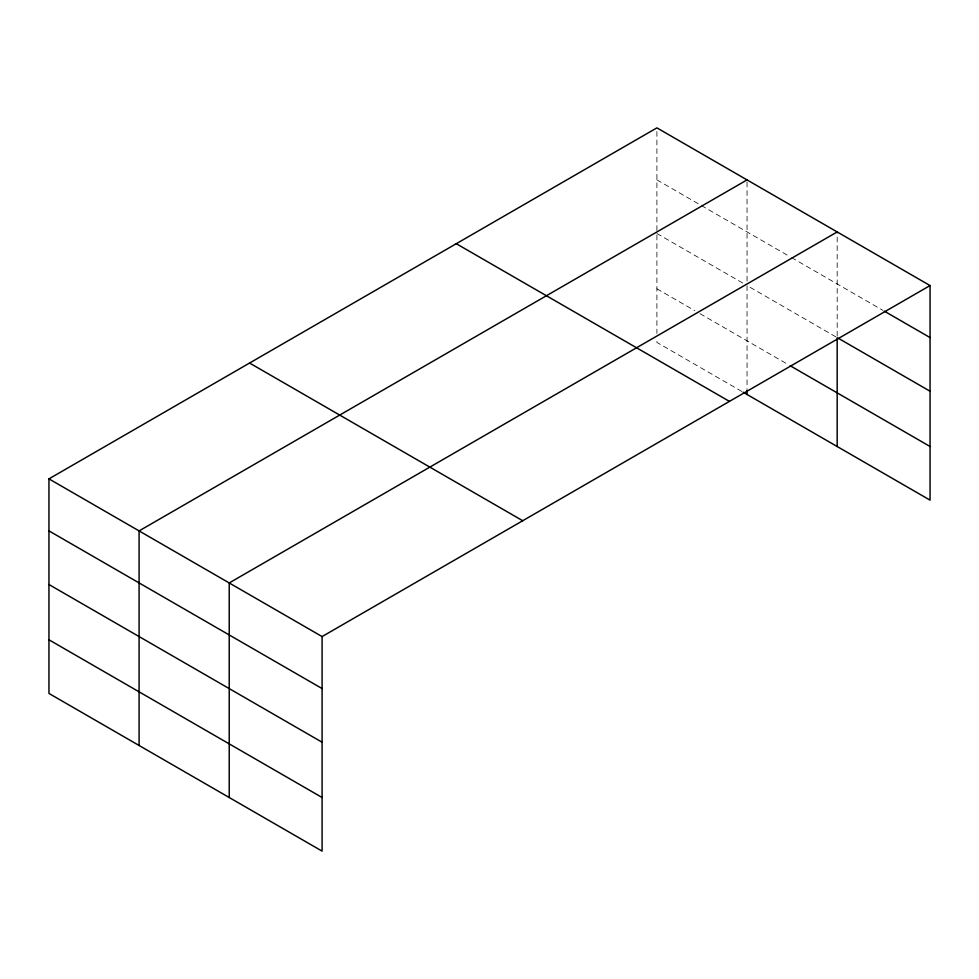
<?xml version="1.0" encoding="UTF-8"?>
<svg xmlns="http://www.w3.org/2000/svg" width="979" height="979" viewBox="0 0 979 979"><rect width="100%" height="100%" fill="white"/><g stroke="black" fill="none" stroke-linecap="round" stroke-linejoin="round"><path stroke-width="0.73" stroke-dasharray="4.89 3.67" d="M656.909 230.542L656.909 127.87M747.05 281.083L747.05 179.903M837.18 336.103L837.18 231.95M656.909 179.867L700.022 204.758M701.319 205.517L790.151 256.804M791.46 257.55L882.96 310.38M656.909 233.516L744.432 284.045M835.87 336.849L747.05 285.562L747.05 388.516M656.909 288.793L694.796 310.661M700.022 313.684L788.841 364.959M741.825 391.453L656.909 342.43L656.909 339.456M656.909 235.009L656.909 333.496"/><path stroke-width="1.47" d="M743.122 392.212L930.05 500.134L930.05 285.562L656.909 127.87L48.95 478.866L48.95 693.438L322.091 851.13L322.091 636.57L48.95 478.866M747.05 179.903L139.091 530.912L139.091 745.472M837.18 231.95L229.221 582.946L229.221 797.518M322.091 636.57L930.05 285.562M884.27 311.138L930.05 337.571M838.489 338.355L930.05 391.221M790.151 365.718L930.05 446.485M456.287 243.698L729.428 401.39M249.572 363.038L522.713 520.73M48.95 530.875L322.091 688.567M48.95 584.524L322.091 742.217M48.95 639.789L322.091 797.493M837.18 337.596L837.18 446.51M747.05 390.009L747.05 394.476"/></g></svg>
